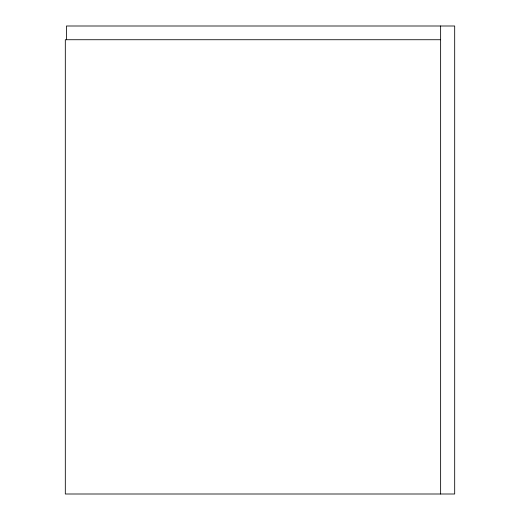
<?xml version="1.0" encoding="UTF-8"?>
<svg xmlns="http://www.w3.org/2000/svg" width="520" height="520" viewBox="0 0 520 520"><rect width="100%" height="100%" fill="white"/><g stroke="black" fill="none" stroke-linecap="round" stroke-linejoin="round"><path stroke-width="0.78" d="M440.629 39.728L65.312 39.728L65.312 494L454.688 494L454.688 26L66.456 26L66.456 39.728M440.629 26L440.629 494"/></g></svg>
